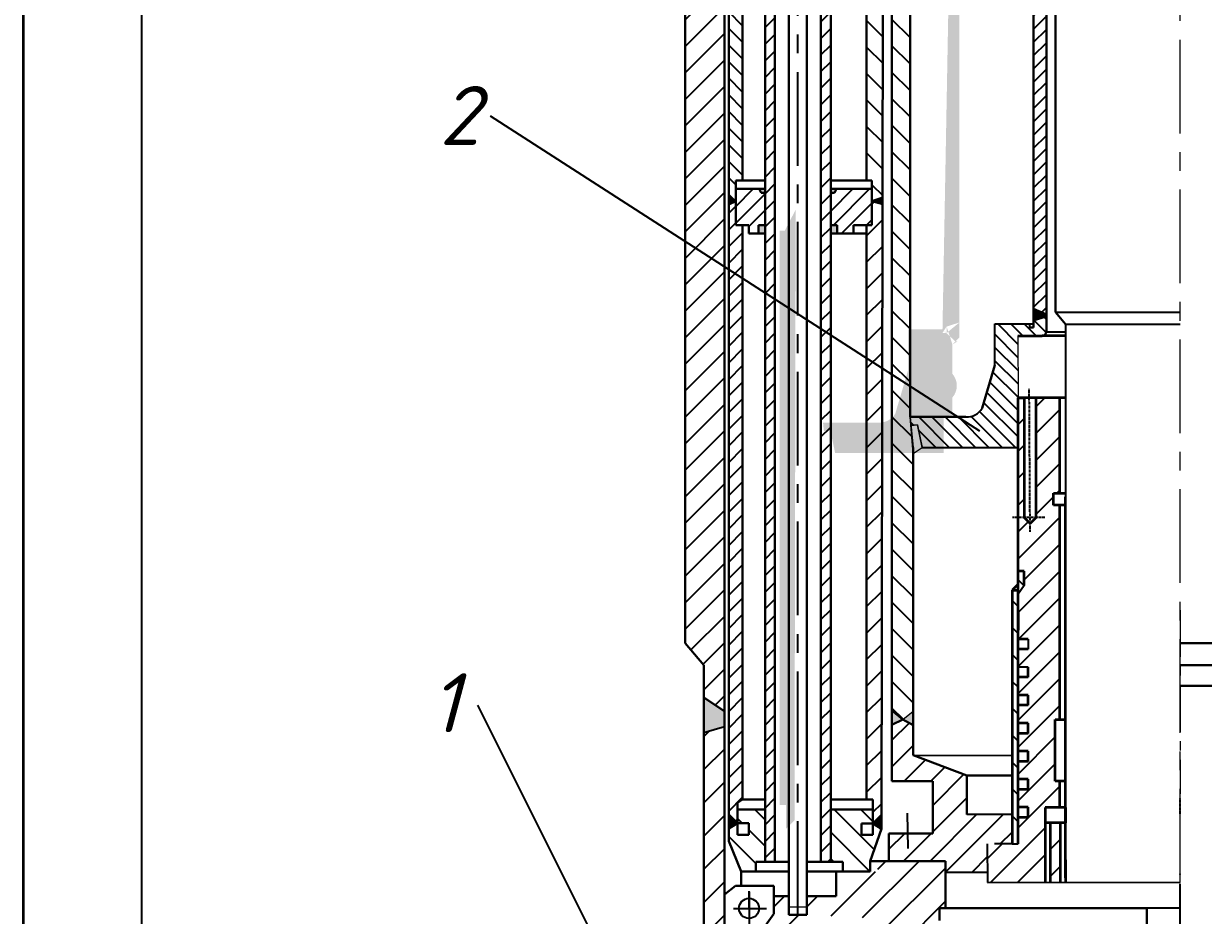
# Model space of a CAD drawing. Header units: millimetres. Extents: x 2503 to 3468, y 3317 to 4421.
# Drawn here: x 2502.8 to 2702.8, y 3522.5 to 3673.6 of the extents above; entities that cross this region are included whole.
import ezdxf

# ---------------------------------------------------------------- set-up
doc = ezdxf.new("R2010")
doc.units = ezdxf.units.MM
doc.header["$LTSCALE"] = 0.5
for name, pattern in [('ACAD_ISO03W100', [30, 12, -18]), ('CENTER', [50.800000000000004, 31.75, -6.35, 6.35, -6.35]), ('CENTER2', [1.125, 0.75, -0.125, 0.125, -0.125]), ('осеваяX2', [101.60000000000001, 63.5, -12.7, 12.7, -12.7])]:
    doc.linetypes.add(name, pattern=pattern)
for name, color, linetype, lineweight in [('0оси', 1, 'осеваяX2', 20), ('oci', 7, 'CENTER', 25), ('ocnova', 7, 'Continuous', 5), ('оси', 7, 'CENTER2', 25), ('штриховка', 7, 'Continuous', 25)]:
    doc.layers.add(name, color=color, linetype=linetype, lineweight=lineweight)
doc.layers.add('оси2', color=7, linetype='CENTER2')
doc.layers.add('че надо', color=7, linetype='Continuous')
doc.styles.get("Standard").update_dxf_attribs({"font": 'isocpeur.ttf', "oblique": 15})
doc.dimstyles.new('ISO-25', dxfattribs={"dimtxt": 2.5, "dimasz": 2.5, "dimexe": 1.25, "dimexo": 0.625, "dimtad": 1, "dimtoh": 1, "dimdec": 0, "dimtxsty": 'Standard', "dimcen": 2.5, "dimadec": 0, "dimazin": 0, "dimtfac": 1, "dimtdec": 0, "dimtmove": 0, "dimatfit": 3, "dimfxl": 1, "dimarcsym": 0})
pattern_1 = [(45, (2728.962913225233, 3309.017465235132), (-1.407312296409271, 1.407312296409271), [])]
pattern_2 = [(45, (14.75628738106207, 0.9490676623281615), (-2.245064030267288, 2.245064030267288), [])]
pattern_3 = [(135, (14.75628738106207, 0.9490676623281615), (-2.245064030267288, -2.245064030267288), [])]

# ---------------------------------------------------------------- blocks, each defined once
blk = doc.blocks.new('*D11')
at = {"color": 0, "lineweight": -2, "ltscale": 0.5, "transparency": 16777216}
for p, q in [((2699.465835331273, 4383.66238281112), (2896.060503313103, 4383.66238281112)), ((2894.810503313103, 4373.66238281112), (2894.810503313103, 3335.781571096228)), ((2715.390883395788, 3325.781571096228), (2896.060503313103, 3325.781571096228))]:
    blk.add_line(p, q, dxfattribs=at)
at = {"color": 0, "ltscale": 0.5, "transparency": 16777216}
for points in [[(2893.143836646437, 4373.66238281112), (2896.47716997977, 4373.66238281112), (2894.810503313103, 4383.66238281112)], [(2893.143836646437, 3335.781571096228), (2896.47716997977, 3335.781571096228), (2894.810503313103, 3325.781571096228)]]:
    blk.add_solid(points, dxfattribs=at)
at = {"layer": 'Defpoints', "color": 0, "ltscale": 0.5, "transparency": 16777216}
for p in [(2698.840835331273, 4383.66238281112), (2714.765883395788, 3325.781571096228), (2894.810503313103, 3325.781571096228)]:
    blk.add_point(p, dxfattribs=at)
at = {"color": 0, "lineweight": 25, "ltscale": 0.5, "transparency": 16777216, "insert": (2891.685503313104, 3863.870319884872), "char_height": 2.5, "attachment_point": 5, "rotation": 90}
blk.add_mtext('{\\H2x;6990}', dxfattribs=at)

msp = doc.modelspace()

# ---------------------------------------------------------------- hatches: boundary and pattern name
at = {"ltscale": 0.5}
h = msp.add_hatch(dxfattribs=at)
h.set_pattern_fill('ANSI31', color=256, style=0)
h.set_pattern_definition(pattern_2)
h.paths.add_polyline_path([(2614.928923609087, 3568.61225626319), (2618.119767908798, 3564.904558686455), (2618.119767908798, 3559.396008710673), (2621.598699865221, 3557.098848829293), (2621.598699865221, 3779.853154592373), (2621.496923962573, 3800.930846546199), (2614.928923609087, 3798.564047159183), (2614.928923609087, 3779.853154592278)])
h = msp.add_hatch(dxfattribs=at)
h.set_pattern_fill('ANSI31', color=256, scale=0.5, style=0)
h.set_pattern_definition([(45, (14.75628738106207, 0.9490676623281615), (-1.122532015133644, 1.122532015133644), [])])
h.paths.add_polyline_path([(2673.997833284091, 3625.353891407005), (2676.176724105827, 3624.392679693545), (2676.176724105828, 3797.310852445022), (2673.997833284092, 3796.364258665933)])
h = msp.add_hatch()
h.set_pattern_fill('ANSI31', color=256, scale=0.626847286953202, style=0)
h.set_pattern_definition(pattern_1)
h.paths.add_polyline_path([(2630.15380926751, 3759.114810786256), (2628.481806854401, 3759.114810786256), (2628.481806854401, 3667.841616737759), (2630.15380926751, 3667.841616737759)])
h.paths.add_polyline_path([(2637.926705981276, 3667.841616737759), (2639.598708394386, 3667.841616737758), (2639.598708394386, 3759.114810786256), (2637.926705981276, 3759.114810786256)])
h = msp.add_hatch(dxfattribs=at)
h.set_pattern_fill('ANSI31', color=256, angle=90, style=0)
h.set_pattern_definition(pattern_3)
edge = h.paths.add_edge_path()
edge.add_line((2646.585745740861, 3647.040141523193), (2645.690485997198, 3647.040141523193))
edge.add_line((2646.585745740861, 3643.544882451106), (2646.585745740861, 3647.040141523193))
edge.add_line((2648.417219201378, 3644.175718976668), (2646.585745740861, 3643.544882451106))
edge.add_line((2648.556468797951, 3739.330820718711), (2648.417219201378, 3644.175718976668))
edge.add_line((2645.690485997198, 3647.040141523193), (2645.690485997198, 3735.304029230474))
edge.add_line((2647.305964882741, 3740.269209091108), (2648.556468797951, 3739.330820718711))
edge.add_line((2647.294264687134, 3736.791163453627), (2647.305964882741, 3740.269209091108))
edge.add_line((2645.891053353226, 3736.79588387676), (2647.294264687134, 3736.791163453627))
edge.add_line((2645.891053353226, 3735.304029230474), (2645.891053353226, 3736.79588387676))
h = msp.add_hatch()
h.set_pattern_fill('ANSI31', color=256, scale=0.626847286953202, style=0)
h.set_pattern_definition(pattern_1)
h.paths.add_polyline_path([(2628.481806854401, 3631.539556209787), (2630.15380926751, 3631.539556209787), (2630.15380926751, 3667.841616737759), (2628.481806854401, 3667.841616737759)])
h.paths.add_polyline_path([(2637.926705981276, 3631.539556209787), (2639.598708394386, 3631.539556209787), (2639.598708394386, 3667.841616737759), (2637.926705981276, 3667.841616737759)])
h = msp.add_hatch()
h.set_pattern_fill('ANSI31', color=256, scale=0.626847286953202, style=0)
h.set_pattern_definition(pattern_1)
h.paths.add_polyline_path([(2646.585745740861, 3645.612014561353), (2640.605918649147, 3645.612014561353), (2640.268159301834, 3644.961674836528), (2639.598708394386, 3644.961674836528), (2639.598708394386, 3639.496246284471), (2640.698182173044, 3639.496246284471), (2640.698182173044, 3638.046180283753), (2643.473305043992, 3638.046180283753), (2643.473305043992, 3639.496246284471), (2646.585745740861, 3639.496246284471)])
h.paths.add_polyline_path([(2628.481806854401, 3644.961674836528), (2627.812355946951, 3644.961674836528), (2627.474596599639, 3645.612014561353), (2623.516853124184, 3645.612014561353), (2623.516853124184, 3639.496246284471), (2624.669203751234, 3639.496246284471), (2625.724917379551, 3639.496246284471), (2625.724917379551, 3638.046180283753), (2627.382333075743, 3638.046180283753), (2627.382333075743, 3639.496246284471), (2628.481806854401, 3639.496246284471)])
h = msp.add_hatch(color=256)
h.paths.add_polyline_path([(2628.481806854401, 3645.612014561353), (2627.474596599639, 3645.612014561353), (2627.812355946951, 3644.961674836528), (2628.481806854401, 3644.961674836528)])
h.paths.add_polyline_path([(2640.268159301834, 3644.961674836528), (2640.605918649147, 3645.612014561353), (2639.598708394386, 3645.612014561353), (2639.598708394386, 3644.961674836528)])
h = msp.add_hatch()
h.set_pattern_fill('ANSI31', color=256, scale=0.626847286953202, style=0)
h.set_pattern_definition([(45, (14.75628738106207, 0.9490676623281615), (-1.407312296409271, 1.407312296409271), [])])
h.paths.add_polyline_path([(2624.669203751234, 3639.496246284471), (2623.516853124184, 3639.496246284471), (2623.516853124184, 3643.544882451106), (2622.328035705149, 3642.969671775622), (2622.328035705149, 3539.603551376787), (2623.801294101716, 3538.127439331388), (2623.801294101716, 3540.439396146738), (2623.801294101716, 3541.540526957057), (2624.669203751234, 3542.15064118213)])
h = msp.add_hatch(color=256)
h.paths.add_polyline_path([(2627.382333075743, 3638.046180283753), (2628.481806854401, 3638.046180283753), (2628.481806854401, 3639.496246284471), (2627.382333075743, 3639.496246284471)])
h.paths.add_polyline_path([(2640.698182173044, 3639.496246284471), (2639.598708394386, 3639.496246284471), (2639.598708394386, 3638.046180283753), (2640.698182173044, 3638.046180283753)])
h = msp.add_hatch()
h.set_pattern_fill('ANSI31', color=256, scale=0.626847286953202, style=0)
h.set_pattern_definition(pattern_1)
h.paths.add_polyline_path([(2639.598708394386, 3631.539556209787), (2637.926705981276, 3631.539556209787), (2637.926705981276, 3531.569756127856), (2639.598708394386, 3531.569756127856)])
h.paths.add_polyline_path([(2630.15380926751, 3631.539556209787), (2628.481806854401, 3631.539556209787), (2628.481806854401, 3531.569756127856), (2630.15380926751, 3531.569756127856)])
h = msp.add_hatch(dxfattribs=at)
h.set_pattern_fill('ANSI31', color=256, scale=1.015257834624, angle=90, style=0)
h.set_pattern_definition([(135, (-25.90013344376666, -59.8633191321851), (-2.279318845961398, -2.279318845961398), [])])
h.paths.add_polyline_path([(2670.358346947211, 3537.946880389642), (2670.358346947211, 3536.423993637706), (2670.358873072942, 3534.600761856258), (2670.358346947211, 3534.60076200544), (2671.374004872569, 3534.600474016816), (2671.373604781835, 3577.784254139867), (2670.358346947211, 3577.784254139867)])
h.paths.add_polyline_path([(2671.373604781835, 3576.768996305242), (2672.388862616459, 3577.784254139867), (2672.388862616459, 3580.83002764374), (2671.373604781835, 3580.83002764374)])
msp.add_hatch(color=256).paths.add_polyline_path([(2621.59869986522, 3557.098848829292), (2618.119767908798, 3559.396008710673), (2618.119767908798, 3553.406852416658), (2621.59869986522, 3554.415305606666)])
h = msp.add_hatch()
h.set_pattern_fill('ANSI31', color=256, scale=1.253694573906404, style=0)
h.set_pattern_definition([(45, (2728.962913225233, 3309.017465235132), (-2.814624592818542, 2.814624592818542), [])])
h.paths.add_polyline_path([(2621.59869986522, 3554.415305606666), (2618.119767908798, 3553.406852416658), (2618.119767908798, 3421.533984086852), (2618.119767908798, 3385.305317823594), (2622.738287115043, 3383.996288501682), (2622.738287115043, 3421.538162951337), (2620.530222859677, 3507.256077428312), (2621.59869986522, 3509.303721060443), (2621.59869986522, 3526.043207753314)])
at = {"lineweight": 30}
for points in [[(2622.328035705149, 3537.204479370799), (2623.801294101716, 3538.127439331388), (2622.328035705149, 3539.603551376787), (2622.328035705149, 3539.052013114319)], [(2648.240618540619, 3537.136762364855), (2646.767360144053, 3538.059722325445), (2648.240618540619, 3539.535834370843), (2648.240618540619, 3538.984296108376)]]:
    msp.add_hatch(color=256, dxfattribs=at).paths.add_polyline_path(points)
h = msp.add_hatch()
h.set_pattern_fill('ANSI31', color=256, scale=1.253694573906404, style=0)
h.set_pattern_definition([(45, (2730.284766637004, 3309.017465235132), (-2.814624592818542, 2.814624592818542), [])])
edge = h.paths.add_edge_path()
edge.add_line((2659.042801886487, 3531.672138309431), (2647.603101439309, 3531.672138309431))
edge.add_line((2647.603101439309, 3531.672138309431), (2647.603101439309, 3529.914925763883))
edge.add_line((2647.603101439309, 3529.914925763883), (2641.870521737693, 3529.914925763883))
edge.add_line((2641.870521737693, 3529.914925763883), (2641.870521737693, 3525.714122169605))
edge.add_line((2641.870521737693, 3525.714122169605), (2635.581891256013, 3525.714122169605))
edge.add_line((2635.581891256013, 3525.714122169605), (2635.581891256013, 3522.551766417243))
edge.add_line((2635.581891256013, 3522.551766417243), (2632.498623992774, 3522.551766417242))
edge.add_line((2632.498623992774, 3522.551766417242), (2632.498623992774, 3525.714122169605))
edge.add_line((2632.498623992774, 3525.714122169605), (2629.97512198655, 3525.714122169605))
edge.add_line((2629.97512198655, 3525.714122169605), (2629.97512198655, 3522.749217767468))
edge.add_line((2629.97512198655, 3522.749217767468), (2627.391449773791, 3519.186735734024))
edge.add_line((2627.391449773791, 3519.186735734024), (2623.881521044045, 3519.186735734024))
edge.add_line((2623.881521044045, 3519.186735734024), (2623.881521044045, 3513.846146832194))
edge.add_line((2623.881521044045, 3513.846146832194), (2629.605199392317, 3513.846146832194))
edge.add_line((2629.605199392317, 3513.846146832194), (2630.580145937513, 3517.067816875996))
edge.add_arc((2641.915802296978, 3509.736108302182), 13.50003910035904, 110.15220422590531, 147.1059025021536, ccw=False)
edge.add_line((2637.264833706658, 3522.409685022393), (2643.662034828074, 3522.395207905379))
edge.add_arc((2643.283972124994, 3517.397420184126), 5.012066790673608, -0.02873275849538004, 85.67404180435938, ccw=False)
edge.add_line((2648.296038285442, 3517.394906726767), (2648.041536548041, 3515.35026829015))
edge.add_line((2648.041536548041, 3515.35026829015), (2657.245214930516, 3515.346146832194))
edge.add_line((2657.245214930516, 3515.346146832194), (2657.160013468243, 3521.594683984035))
edge.add_line((2657.160013468243, 3521.594683984035), (2658.04543512543, 3521.62196905368))
edge.add_line((2658.04543512543, 3521.62196905368), (2658.04543512543, 3523.6894622925))
edge.add_line((2658.04543512543, 3523.6894622925), (2659.042801886487, 3523.6894622925))
edge.add_line((2659.042801886487, 3523.6894622925), (2659.042801886487, 3531.672138309431))
at = {"layer": 'ocnova', "ltscale": 0.5}
h = msp.add_hatch(color=256, dxfattribs=at)
h.paths.add_polyline_path([(2661.420436724765, 3622.978536370752), (2661.420436724765, 3620.442468282432)], flags=17)
edge = h.paths.add_edge_path()
edge.add_line((2639.53171097092, 3604.684730164975), (2640.357500537419, 3600.846507319287))
edge.add_line((2638.447898426214, 3604.572200241543), (2639.53171097092, 3604.684730164975))
edge.add_line((2638.298667259699, 3606.009494477581), (2638.447898426214, 3604.572200241543))
edge.add_line((2647.774202141826, 3606.009494477581), (2638.298667259699, 3606.009494477581))
edge.add_arc((2647.86297928416, 3609.153846781598), 3.145605314208748, 268.3827497222999, 328.429188460415)
edge.add_line((2652.686640041723, 3614.771528734152), (2650.54301538402, 3607.506959020934))
edge.add_line((2652.686640041723, 3614.771528734152), (2652.686640041723, 3621.806150143907))
edge.add_line((2640.357500537419, 3600.846507319287), (2658.737674154008, 3600.846507319287))
edge.add_line((2658.737674154008, 3600.846507319287), (2658.737674154008, 3606.766062309924))
edge.add_line((2658.737674154008, 3606.766062309924), (2659.737674154008, 3607.266062309924))
edge.add_line((2659.737674154008, 3607.266062309924), (2660.237674047314, 3607.265831339531))
edge.add_line((2660.237674154008, 3607.266062309924), (2660.237674154008, 3610.266062309924))
edge.add_arc((2657.901330657218, 3612.266062309924), 3.07652049741057, 319.4519849581305, 400.5876998754067)
edge.add_line((2660.237674154008, 3619.266062309925), (2660.237674154008, 3614.267681013872))
edge.add_line((2659.241545903029, 3622.281823281557), (2661.420436724765, 3622.978536370752))
edge.add_line((2659.241545903029, 3621.196227673254), (2659.241545903029, 3622.281823281557))
edge.add_line((2658.538309364741, 3621.196227673254), (2659.241545903029, 3621.196227673254))
edge.add_line((2658.538309364741, 3621.806150143907), (2658.538309364741, 3621.196227673254))
edge.add_line((2652.686640041723, 3621.806150143907), (2658.538309364741, 3621.806150143907))
edge.add_line((2660.739059976662, 3619.766062309924), (2660.237674154008, 3619.266062309925))
edge.add_line((2661.08454795021, 3619.766062309924), (2660.739059976662, 3619.766062309924))
edge.add_line((2661.420436724765, 3620.442468282432), (2661.08454795021, 3619.766062309924))
edge.add_line((2661.420436724765, 3620.442468282432), (2661.420436724765, 3778.90408692995))
for points in [[(2622.328035705149, 3642.969671775622), (2623.516853124185, 3643.544882451106), (2622.328035705149, 3644.253305797622)], [(2648.396602809727, 3643.038434933731), (2648.398480229031, 3644.169264486083), (2646.585745740861, 3643.544882451106)], [(2676.176724105827, 3623.927604033081), (2676.176724105827, 3624.392679693545), (2673.997833284091, 3625.353891407005), (2673.997833284091, 3623.230890943885)]]:
    msp.add_hatch(color=256, dxfattribs=at).paths.add_polyline_path(points)
h = msp.add_hatch(color=256, dxfattribs=at)
h.paths.add_polyline_path([(2630.934198616136, 3541.201573519802), (2632.009968980036, 3541.201573519802)], flags=17)
edge = h.paths.add_edge_path()
edge.add_line((2630.935591749185, 3638.547178622143), (2630.934198616136, 3541.201573519802))
edge.add_line((2630.934198616136, 3541.201573519802), (2632.009968980036, 3541.201573519802))
edge.add_line((2632.009968980036, 3541.201573519801), (2632.009968980036, 3537.348660399723))
edge.add_line((2632.009968980036, 3537.112554552318), (2633.46845752494, 3538.573868137379))
edge.add_line((2633.46845752494, 3538.573868137379), (2633.659034993366, 3642.084131917806))
edge.add_line((2631.829458359799, 3638.547178622143), (2630.935591749185, 3638.547178622143))
edge.add_line((2631.829458359799, 3642.255669825575), (2631.829458359799, 3638.547178622143))
edge.add_line((2631.829458359799, 3638.547178622143), (2631.829458359799, 3645.419321383535))
at = {"layer": 'ocnova', "lineweight": 25, "ltscale": 0.5}
h = msp.add_hatch(dxfattribs=at)
h.set_pattern_fill('ANSI31', color=256, scale=1.0153)
h.set_pattern_definition([(45, (2676.57750710783, 3597.232976793965), (-2.279413509930378, 2.279413509930378), [])])
h.paths.add_polyline_path([(2678.433205604225, 3610.204605452599), (2674.419378285706, 3610.204605452599), (2674.419378285706, 3589.89944876012), (2673.39588467727, 3588.875955151684), (2673.395784465522, 3588.892526911056), (2672.388862616459, 3589.89944876012), (2671.373604781835, 3589.89944876012), (2671.373604781835, 3580.83002764374), (2672.388862616459, 3580.83002764374), (2672.389613389122, 3578.370215317926), (2671.373604781835, 3576.930564983772), (2671.373604781835, 3569.313477362954), (2673.099543100695, 3569.313477362954), (2673.099543100695, 3567.587539044092), (2671.373604781835, 3567.587539044092), (2671.373604781835, 3564.563476648982), (2673.099543906959, 3564.563476648982), (2673.099543906959, 3562.83753833012), (2671.373604781835, 3562.83753833012), (2671.373604781835, 3559.813476648982), (2673.099542630864, 3559.813476648982), (2673.099542630864, 3558.087537616148), (2671.373604781835, 3558.087537616148), (2671.373604781835, 3555.063475221038), (2673.099542630864, 3555.063475221038), (2673.099542630864, 3553.337536902176), (2671.373604781835, 3553.337536902176), (2671.373604781835, 3550.313474507066), (2673.099542161033, 3550.313474507066), (2673.099542161033, 3548.587536188204), (2671.373604781835, 3548.587536188204), (2671.373604781835, 3545.563473793094), (2673.099543279372, 3545.563473793094), (2673.099543279372, 3543.837535474232), (2671.373604781835, 3543.837535474232), (2671.373604781835, 3540.813473079122), (2673.099542339709, 3540.813473079122), (2673.099542339709, 3539.087534760261), (2671.373604781835, 3539.087534760261), (2671.373604781835, 3534.600474130261), (2670.35425790411, 3534.600763164883), (2666.110431597873, 3534.600763164883), (2666.156776332248, 3528.071694471819), (2675.930877591441, 3528.080300970046), (2675.930278484528, 3538.189815576479), (2675.930278484528, 3540.778723054771), (2678.433205604225, 3540.778723054771), (2678.433205604225, 3545.223504971343), (2677.65621680339, 3545.223504971343), (2677.65621680339, 3555.69328507299), (2678.433205604225, 3555.69328507299), (2678.433205604225, 3592.01163685538), (2677.351639453003, 3592.01163685538), (2677.351639453003, 3594.042152524627), (2678.433205604225, 3594.042152524627)])
h.paths.add_polyline_path([(2678.575546371721, 3538.189815576479), (2676.79324764396, 3538.189815576479), (2676.793846081767, 3528.081060849301), (2678.576145087826, 3528.082630236892)])
h.paths.add_polyline_path([(2672.388862616459, 3610.204605452599), (2671.373604781835, 3610.204605452599), (2671.373604781835, 3608.681718700662), (2671.373604781835, 3603.605429527543), (2671.373604781835, 3598.529140354422), (2671.373604781835, 3589.899448760119), (2672.388862616459, 3589.899448760119)], flags=17)
at = {"layer": 'ocnova', "ltscale": 0.5}
h = msp.add_hatch(color=256, dxfattribs=at)
h.paths.add_polyline_path([(2653.591016483227, 3601.795574981616), (2655.113787918481, 3601.795574981616), (2654.287998351982, 3605.633797827302), (2653.204185807276, 3605.521267903871)])
h.paths.add_polyline_path([(2653.591016483226, 3601.795574981615), (2653.591016483226, 3600.795574981615), (2655.11378791848, 3601.795574981615)])
h = msp.add_hatch(color=256, dxfattribs=at)
h.paths.add_polyline_path([(2651.827354963053, 3555.707696069523), (2649.982627415263, 3557.183808114921), (2649.982627415263, 3554.784736108933)])
h.paths.add_polyline_path([(2653.591016483226, 3557.109442920299), (2651.827354963053, 3555.707696069523), (2653.591016483226, 3554.697737071552)])
at = {"layer": 'штриховка', "ltscale": 0.5}
h = msp.add_hatch(dxfattribs=at)
h.set_pattern_fill('ANSI31', color=256, angle=90, style=0)
h.set_pattern_definition(pattern_3)
h.paths.add_polyline_path([(2649.982627415264, 3804.348231440029), (2649.982627415263, 3557.183808114921), (2651.827354963053, 3555.707696069523), (2653.581777453376, 3557.102099798703), (2653.591016483226, 3600.795574981615), (2653.054954640761, 3606.958562139909), (2653.054954640761, 3804.348231440029)])
at = {"layer": 'штриховка', "linetype": 'ACAD_ISO03W100', "ltscale": 0.5}
h = msp.add_hatch(dxfattribs=at)
h.set_pattern_fill('ANSI31', color=256, scale=0.626847286953202, angle=90)
h.set_pattern_definition([(135, (14.75628738106207, 0.9490676623281615), (-1.407312296409271, -1.407312296409271), [])])
h.paths.add_polyline_path([(2624.669203751234, 3736.834538373889), (2623.967218005243, 3736.834538373889), (2623.967218005243, 3740.269209091108), (2622.32803570515, 3739.266282604633), (2622.328035705149, 3644.253305797622), (2623.516853124185, 3643.544882451106), (2623.516853124185, 3647.040141523193), (2624.669203751234, 3647.040141523193)])
at = {"layer": 'штриховка', "ltscale": 0.5}
h = msp.add_hatch(dxfattribs=at)
h.set_pattern_fill('ANSI31', color=256, style=0)
h.set_pattern_definition(pattern_2)
h.paths.add_polyline_path([(2645.69187913043, 3639.49625907678), (2645.690485997198, 3542.15064118213), (2646.766256361098, 3542.15064118213), (2646.766256361097, 3538.061622214646), (2648.239514757665, 3539.537734260045), (2648.396602809727, 3643.038434933731), (2646.585745740861, 3643.544882451106), (2646.585745740862, 3639.496246284471)])
at = {"layer": 'штриховка', "linetype": 'ACAD_ISO03W100', "ltscale": 0.5}
h = msp.add_hatch(dxfattribs=at)
h.set_pattern_fill('ANSI31', color=256, scale=0.5, angle=90)
h.set_pattern_definition([(135, (14.75628738106207, 0.9490676623281615), (-1.122532015133644, -1.122532015133644), [])])
h.paths.add_polyline_path([(2665.299302765082, 3608.456026683262, -0.2681663794260123), (2662.530489522888, 3606.958562139909), (2653.054954640761, 3606.958562139909), (2653.204185807276, 3605.521267903871), (2654.287998351982, 3605.633797827303), (2655.113787918481, 3601.795574981616), (2671.373604781835, 3601.795574981616), (2671.373604781835, 3610.204605452599), (2671.330568690629, 3620.715129972253), (2675.42726719328, 3620.715129972253), (2675.840835331272, 3620.715129972253), (2676.176724105828, 3621.391535944761), (2676.176724105827, 3623.927604033081), (2673.997833284091, 3623.230890943885), (2673.997833284091, 3622.145295335582), (2673.294596745803, 3622.145295335582), (2673.294596745803, 3622.755217806235), (2667.442927422785, 3622.755217806235), (2667.442927422785, 3615.72059639648)])
h = msp.add_hatch(dxfattribs=at)
h.set_pattern_fill('ANSI31', color=256, angle=180)
h.set_pattern_definition([(225, (14.75628738106207, 0.9490676623281615), (2.245064030267288, -2.245064030267289), [])])
h.paths.add_polyline_path([(2670.358346947211, 3539.574748495636), (2662.689481086129, 3539.566013454594), (2662.689481086129, 3546.216676394587), (2653.591016483226, 3549.640211181622), (2653.581777453376, 3554.703027792715), (2651.827354963053, 3555.707696069523), (2649.982627415263, 3554.784736108933), (2649.982627415263, 3545.258671695263), (2656.90220119643, 3545.258671695263), (2656.90220119643, 3536.3827633795), (2652.638199590516, 3536.3827633795), (2652.704598508915, 3531.672138309431), (2659.042801886488, 3531.672138309431), (2659.042801886487, 3529.831398025105), (2666.144474268533, 3529.804815184249), (2666.110431597873, 3534.600763164883), (2670.358346947211, 3534.600763164883)])
h.paths.add_polyline_path([(2652.638199590516, 3536.3827633795), (2649.46662230838, 3536.3827633795), (2649.46662230838, 3531.672138309431), (2652.704598508915, 3531.672138309431)])
at = {"layer": 'штриховка', "ltscale": 0.5}
h = msp.add_hatch(dxfattribs=at)
h.set_pattern_fill('ANSI31', color=256, angle=90, style=0)
h.set_pattern_definition(pattern_3)
h.paths.add_polyline_path([(2628.481806854401, 3540.439396146737), (2623.801294101716, 3540.439396146737), (2623.801294101717, 3538.127439331388), (2625.721270700374, 3538.127439331387), (2625.721270700374, 3536.156059977366), (2623.801294101717, 3536.156059977366), (2623.801294101716, 3538.127439331387), (2622.328035705149, 3537.204479370799), (2622.328035705149, 3535.051795018604), (2624.406642848768, 3529.914925763882), (2626.922851496635, 3529.914925763882), (2626.922851496635, 3531.569756127856), (2628.481806854402, 3531.569756127857)])
h.paths.add_polyline_path([(2648.220699300789, 3537.086138691276), (2648.220805959861, 3537.150382853325), (2646.766256361098, 3538.061622214647), (2646.766256361097, 3536.156059977365), (2644.79340291426, 3536.156059977366), (2644.79340291426, 3538.061622214646), (2646.766256361098, 3538.061622214646), (2646.766256361098, 3540.439396146738), (2639.598708394385, 3540.439396146737), (2639.598708394385, 3531.569756127855), (2641.675492198519, 3531.569756127856), (2641.675492198519, 3529.914925763883), (2646.281248027539, 3529.914925763883), (2646.281248027538, 3531.672138309431)])

# ---------------------------------------------------------------- linework, layer by layer
at = {"lineweight": 35}
for p, q in [((2502.787491218602, 3317.454729501911), (2502.787491218602, 4420.60599533721)), ((2671.330568690629, 3620.715129972253), (2675.42726719328, 3620.715129972253)), ((2679.382155122251, 3620.715129972253), (2675.42726719328, 3620.715129972253)), ((2679.382155122251, 3610.204605452599), (2671.373604781835, 3610.204605452599)), ((2671.373604781835, 3534.600474130261), (2671.373604781835, 3610.204605452599)), ((2672.388862616459, 3610.204605452599), (2672.388862616459, 3589.899448760119)), ((2674.419378285706, 3589.899448760119), (2674.419378285706, 3610.204605452599)), ((2678.433205604225, 3594.042152524627), (2678.433205604225, 3610.204605452599)), ((2677.351639453003, 3594.042152524627), (2679.382155122251, 3594.042152524627)), ((2677.351639453003, 3592.01163685538), (2677.351639453003, 3594.042152524627)), ((2679.382155122251, 3592.01163685538), (2677.351639453003, 3592.01163685538)), ((2678.433205604225, 3555.69328507299), (2678.433205604225, 3592.01163685538)), ((2673.404120451082, 3588.884190925496), (2672.388862616459, 3589.89944876012)), ((2674.419378285706, 3589.89944876012), (2673.404120451082, 3588.884190925496)), ((2672.388862616459, 3580.83002764374), (2671.373604781835, 3580.83002764374)), ((2672.389613389122, 3578.370215317926), (2672.388862616459, 3580.83002764374)), ((2671.373604781835, 3578.616344494621), (2670.358346947211, 3577.607902450713)), ((2670.358346947211, 3577.607902450713), (2671.373604781835, 3577.607902450713)), ((2673.099543100695, 3569.313477362954), (2671.373604781835, 3569.313477362954)), ((2673.099543100695, 3567.587539044092), (2671.373604781835, 3567.587539044092)), ((2673.099543437128, 3562.83753833012), (2673.099543437128, 3564.563476648982)), ((2673.099543906959, 3562.837539044092), (2673.099543906959, 3564.563477362954)), ((2673.099543437128, 3562.83753833012), (2671.373605118267, 3562.83753833012)), ((2673.099542630864, 3559.81347593501), (2671.373604312003, 3559.81347593501)), ((2673.099542630864, 3558.087537616148), (2671.373604312003, 3558.087537616148)), ((2673.099543437128, 3559.813476648982), (2671.373605118267, 3559.813476648982)), ((2673.099542630864, 3558.087537616148), (2673.099542630864, 3559.81347593501)), ((2673.099542630864, 3555.063475221038), (2671.373604312003, 3555.063475221038)), ((2673.099542630864, 3553.337536902176), (2673.099542630864, 3555.063475221038)), ((2677.65621680339, 3545.223504971343), (2677.65621680339, 3555.69328507299)), ((2677.65621680339, 3555.69328507299), (2679.382155122251, 3555.69328507299)), ((2673.099542630864, 3553.337536902176), (2671.373604312003, 3553.337536902176)), ((2673.099542161033, 3550.313474507066), (2671.373603842172, 3550.313474507066)), ((2673.099542161033, 3548.587536188204), (2673.099542161033, 3550.313474507066)), ((2673.099542161033, 3548.587536188204), (2671.373603842172, 3548.587536188204)), ((2673.099543279372, 3545.563473793094), (2671.373604960511, 3545.563473793094)), ((2673.099543279372, 3543.837535474232), (2671.373604960511, 3543.837535474232)), ((2673.099543279372, 3543.837535474232), (2673.099543279372, 3545.563473793094)), ((2679.382155122251, 3545.223504971343), (2677.65621680339, 3545.223504971343)), ((2678.433205604225, 3540.778723054771), (2678.433205604225, 3545.223504971343)), ((2673.099542339709, 3540.813473079122), (2671.373604020849, 3540.813473079122)), ((2673.099542339709, 3539.087534760261), (2673.099542339709, 3540.813473079122)), ((2675.930278484528, 3540.778723054771), (2675.930278484528, 3538.189815576479)), ((2679.382155122251, 3540.778723054771), (2675.930278484528, 3540.778723054771)), ((2673.099542339709, 3539.087534760261), (2671.373604020849, 3539.087534760261)), ((2675.930278484528, 3538.189815576479), (2675.930877591441, 3528.080300970046)), ((2679.382155122251, 3538.189815576479), (2675.930278484528, 3538.189815576479)), ((2676.79324764396, 3538.189815576478), (2676.793846081767, 3528.081060849301)), ((2678.576145087826, 3528.082630236892), (2678.575548031929, 3538.161788890303))]:
    msp.add_line(p, q, dxfattribs=at)
at = {"ltscale": 0.5}
for p, q in [((2522.787491218602, 4415.60599533721), (2522.787491218602, 3322.454729501911)), ((2649.982627415264, 3804.348231440029), (2649.982627415263, 3557.183808114921)), ((2653.054954640761, 3606.958562139909), (2653.054954640761, 3804.348231440029)), ((2673.997833284092, 3796.364258665933), (2673.997833284091, 3625.353891407005)), ((2645.690485997198, 3647.040141523193), (2645.690485997198, 3735.304029230474)), ((2664.901636242053, 3604.547000837059), (2581.925604330483, 3657.932921030325)), ((2646.585745740861, 3643.544882451106), (2646.585745740862, 3639.496246284471)), ((2645.69187913043, 3639.49625907678), (2645.690485997198, 3542.15064118213)), ((2676.176724105827, 3623.927604033081), (2676.176724105827, 3621.39153594476)), ((2676.176724105827, 3623.927604033081), (2676.176724105828, 3621.39153594476)), ((2677.686449294589, 3624.744508368191), (2698.840835331272, 3624.744508368191)), ((2667.442927422785, 3615.72059639648), (2667.442927422785, 3622.755217806235)), ((2667.442927422785, 3622.755217806235), (2673.997833284091, 3622.755217806235)), ((2667.442927422785, 3622.755217806235), (2673.294596745803, 3622.755217806235)), ((2673.294596745803, 3622.755217806235), (2673.294596745803, 3622.145295335582)), ((2673.997833284091, 3622.145295335582), (2673.294596745803, 3622.145295335582)), ((2673.294596745803, 3622.145295335582), (2673.997833284091, 3622.145295335582)), ((2673.997833284091, 3622.145295335582), (2673.997833284091, 3623.230890943885)), ((2673.997833284091, 3622.755217806235), (2673.997833284091, 3622.145295335582)), ((2679.382155122251, 3622.709379975181), (2698.840835331272, 3622.709379975181)), ((2679.382155122251, 3622.709379975181), (2679.382155122251, 3620.715129972252)), ((2675.840835331272, 3620.715129972252), (2675.495347357724, 3620.715129972252)), ((2676.176724105827, 3621.39153594476), (2675.840835331272, 3620.715129972253)), ((2675.840835331272, 3620.715129972253), (2676.176724105827, 3621.39153594476)), ((2676.176724105827, 3621.39153594476), (2675.840835331272, 3620.715129972252)), ((2676.176724105827, 3621.39153594476), (2676.176724105827, 3621.39153594476)), ((2676.176724105827, 3621.39153594476), (2679.382155122251, 3621.39153594476)), ((2679.382155122251, 3620.715129972253), (2679.382155122251, 3533.960762241803)), ((2653.581777453376, 3557.102099798703), (2653.591016483226, 3600.795574981615)), ((2655.113787918481, 3601.795574981616), (2671.373604781835, 3601.795574981616)), ((2619.56830606318, 3478.707153132002), (2579.795261384003, 3558.100852105233)), ((2653.591016483226, 3549.640211181622), (2670.355768826168, 3549.602482294572)), ((2662.689481086129, 3539.566013454594), (2662.689481086129, 3546.216676394587)), ((2656.90220119643, 3545.258671695263), (2656.90220119643, 3536.3827633795)), ((2645.690485997198, 3542.15064118213), (2646.766256361098, 3542.15064118213)), ((2646.766256361098, 3542.15064118213), (2646.766256361097, 3538.061622214646)), ((2670.354845693372, 3539.574744507615), (2662.689481086129, 3539.566013454594)), ((2656.90220119643, 3536.3827633795), (2649.46662230838, 3536.3827633795)), ((2649.46662230838, 3536.3827633795), (2649.46662230838, 3531.672138309431)), ((2666.110431597873, 3534.600763164883), (2666.156776332248, 3528.071694471819)), ((2649.46662230838, 3531.672138309431), (2659.042801886488, 3531.672138309431)), ((2659.042801886488, 3531.672138309431), (2659.042801886487, 3529.150898450347)), ((2659.042801886487, 3529.831398025105), (2666.144474268533, 3529.804815184249)), ((2666.156776332248, 3528.071694471819), (2698.840835331272, 3528.100474130261))]:
    msp.add_line(p, q, dxfattribs=at)
at = {"lineweight": 30}
for p, q in [((2614.928923609087, 3568.61225626319), (2614.928923609086, 3779.853154592277)), ((2621.598699865221, 3526.043207753314), (2621.598699865221, 3779.853154592278)), ((2622.328035705149, 3539.052013114319), (2622.32803570515, 3779.853154592278)), ((2628.481806854402, 3531.569756127856), (2628.481806854401, 3779.853154592278)), ((2630.153809267511, 3531.569756127856), (2630.153809267511, 3779.853154592278)), ((2632.498623992774, 3615.386287232035), (2632.498623992774, 3779.853154592278)), ((2635.581891256013, 3633.988502800472), (2635.581891256013, 3779.853154592278)), ((2637.926705981276, 3531.569756127856), (2637.926705981276, 3779.853154592278)), ((2639.598708394385, 3531.569756127856), (2639.598708394385, 3779.853154592278)), ((2648.220755389702, 3537.119922833119), (2648.62371344145, 3779.83441517134)), ((2649.982627415263, 3545.258671695263), (2649.982627415263, 3779.853154592278)), ((2653.054954640761, 3606.958562139909), (2653.054954640761, 3779.853154592278)), ((2673.997833284091, 3779.853154592278), (2673.997833284091, 3622.755217806235)), ((2676.176724105827, 3621.39153594476), (2676.176724105827, 3779.853154592278)), ((2677.686449294589, 3624.744508368191), (2677.686449294589, 3779.853154592278)), ((2624.669203751234, 3647.040141523193), (2624.669203751234, 3736.834538373889)), ((2645.690485997198, 3647.040141523193), (2645.690485997198, 3735.304029230474)), ((2623.516853124185, 3639.496246284471), (2623.516853124185, 3647.040141523193)), ((2623.516853124185, 3647.040141523193), (2628.481806854402, 3647.040141523193)), ((2646.585745740861, 3647.040141523193), (2639.598708394385, 3647.040141523193)), ((2646.585745740861, 3646.368389045863), (2646.585745740861, 3647.040141523193)), ((2646.585745740861, 3639.496246284471), (2646.585745740861, 3646.368389045863)), ((2622.328035705149, 3644.253305797622), (2623.516853124185, 3643.544882451106)), ((2623.516853124185, 3645.612014561353), (2628.481806854402, 3645.612014561353)), ((2628.481806854402, 3645.612014561353), (2627.47459659964, 3645.612014561353)), ((2627.47459659964, 3645.612014561353), (2627.812355946952, 3644.961674836528)), ((2627.812355946952, 3644.961674836528), (2628.481806854402, 3644.961674836528)), ((2639.598708394385, 3645.612014561353), (2646.585745740861, 3645.612014561353)), ((2639.598708394386, 3645.612014561353), (2640.605918649147, 3645.612014561353)), ((2640.268159301835, 3644.961674836528), (2639.598708394386, 3644.961674836528)), ((2640.605918649147, 3645.612014561353), (2640.268159301835, 3644.961674836528)), ((2623.516853124185, 3643.544882451106), (2622.328035705149, 3642.969671775622)), ((2624.669203751234, 3639.496246284471), (2623.516853124185, 3639.496246284471)), ((2624.669203751234, 3542.15064118213), (2624.669203751234, 3639.496246284471)), ((2624.669203751234, 3639.496246284471), (2625.724917379551, 3639.496246284471)), ((2625.724917379551, 3639.496246284471), (2625.724917379551, 3638.046180283753)), ((2625.724917379551, 3638.046180283753), (2628.481806854402, 3638.046180283753)), ((2628.481806854402, 3639.496246284471), (2627.382333075743, 3639.496246284471)), ((2627.382333075743, 3639.496246284471), (2627.382333075743, 3638.046180283753)), ((2639.598708394385, 3639.496246284471), (2640.698182173045, 3639.496246284471)), ((2639.598708394385, 3638.046180283753), (2645.407868359359, 3638.046180283753)), ((2640.698182173045, 3639.496246284471), (2640.698182173045, 3638.046180283753)), ((2640.698182173045, 3638.046180283753), (2643.473305043992, 3638.046180283753)), ((2643.473305043992, 3638.046180283753), (2643.473305043992, 3639.496246284471)), ((2643.473305043992, 3639.496246284471), (2646.585745740861, 3639.496246284471)), ((2645.690485997198, 3638.046180283753), (2644.574602162135, 3638.046180283753)), ((2645.690485997198, 3542.15064118213), (2645.690485997198, 3639.496246284471)), ((2635.581891256013, 3525.714122169605), (2635.581891256013, 3633.988502800472)), ((2677.686449294589, 3624.744508368191), (2679.382155122251, 3622.709379975181)), ((2632.498623992774, 3522.551766417242), (2632.498623992774, 3615.386287232035)), ((2667.442927422785, 3615.72059639648), (2665.299302765082, 3608.456026683262)), ((2662.530489522888, 3606.958562139909), (2653.054954640761, 3606.958562139909)), ((2653.591016483226, 3549.640211181622), (2653.591016483226, 3601.795574981615)), ((2667.701879195608, 3601.795574981615), (2667.701879195608, 3601.795574981615)), ((2618.119767908798, 3564.904558686455), (2614.928923609087, 3568.61225626319)), ((2782.752747053457, 3568.612256263189), (2698.840835331271, 3568.612256263189)), ((2618.119767908798, 3421.533984086852), (2618.119767908798, 3564.904558686455)), ((2779.561902753744, 3564.904558686454), (2698.840835331271, 3564.904558686454)), ((2779.561902753744, 3561.371647690774), (2698.840835331271, 3561.371647690774)), ((2651.827354963053, 3555.707696069523), (2649.982627415263, 3557.183808114921)), ((2651.827354963053, 3555.707696069523), (2649.982627415263, 3554.784736108933)), ((2651.827354963053, 3555.707696069523), (2653.581777453376, 3554.703027792715)), ((2662.689481086129, 3546.216676394587), (2653.591016483226, 3549.640211181622)), ((2662.689481086129, 3539.566013454594), (2662.689481086129, 3546.216676394587)), ((2662.689481086129, 3546.216676394587), (2670.355457070915, 3546.215970680697)), ((2656.90220119643, 3545.258671695263), (2649.982627415263, 3545.258671695263)), ((2656.90220119643, 3536.3827633795), (2656.90220119643, 3545.258671695263)), ((2623.801294101717, 3541.540526957058), (2624.669203751234, 3542.15064118213)), ((2624.669203751234, 3542.15064118213), (2628.481806854402, 3542.15064118213)), ((2639.598708394385, 3542.15064118213), (2645.690485997198, 3542.15064118213)), ((2645.690485997198, 3542.15064118213), (2646.766256361098, 3542.15064118213)), ((2646.766256361098, 3542.15064118213), (2645.690485997198, 3542.15064118213)), ((2646.766256361098, 3542.15064118213), (2646.766256361098, 3540.439396146738)), ((2623.801294101717, 3540.439396146738), (2623.801294101717, 3541.540526957058)), ((2628.481806854402, 3540.439396146738), (2623.801294101717, 3540.439396146738)), ((2623.801294101717, 3540.439396146738), (2623.801294101717, 3536.156059977366)), ((2639.598708394385, 3540.439396146738), (2646.766256361098, 3540.439396146738)), ((2646.766256361098, 3540.439396146738), (2646.766256361098, 3536.156059977366)), ((2623.801294101717, 3538.127439331388), (2622.328035705149, 3539.603551376787)), ((2622.328035705149, 3535.051795018604), (2622.328035705149, 3539.052013114319)), ((2623.801294101717, 3538.127439331388), (2622.328035705149, 3537.204479370799)), ((2625.721270700374, 3538.127439331388), (2623.801294101717, 3538.127439331388)), ((2625.721270700374, 3536.156059977366), (2625.721270700374, 3538.127439331388)), ((2644.79340291426, 3536.156059977366), (2644.79340291426, 3538.061622214646)), ((2644.79340291426, 3538.061622214646), (2646.766256361098, 3538.061622214646)), ((2646.766256361098, 3538.061622214646), (2648.239514757665, 3539.537734260045)), ((2646.766256361098, 3538.061622214646), (2648.239514757665, 3537.138662254057)), ((2668.818005248017, 3539.566013454594), (2668.818005248017, 3539.566013454594)), ((2623.801294101717, 3536.156059977366), (2625.721270700374, 3536.156059977366)), ((2646.766256361098, 3536.156059977366), (2644.79340291426, 3536.156059977366)), ((2646.281248027538, 3531.672138309431), (2648.239514757665, 3537.138662254057)), ((2649.46662230838, 3531.672138309431), (2649.46662230838, 3536.3827633795)), ((2649.46662230838, 3536.3827633795), (2656.90220119643, 3536.3827633795)), ((2624.406642848768, 3529.914925763883), (2622.328035705149, 3535.051795018604)), ((2624.406642848768, 3527.468200566712), (2624.406642848768, 3529.914925763883)), ((2632.498623992774, 3529.914925763883), (2624.406642848768, 3529.914925763883)), ((2632.498623992774, 3531.569756127856), (2626.922851496635, 3531.569756127856)), ((2626.922851496635, 3531.569756127856), (2626.922851496635, 3529.914925763883)), ((2641.675492198519, 3531.569756127856), (2635.581891256013, 3531.569756127856)), ((2646.281248027538, 3529.914925763883), (2635.581891256013, 3529.914925763883)), ((2640.548668325923, 3529.914925763883), (2640.548668325923, 3525.714122169605)), ((2641.675492198519, 3529.914925763883), (2641.675492198519, 3531.569756127856)), ((2659.042801886487, 3531.672138309431), (2646.281248027538, 3531.672138309431)), ((2646.281248027538, 3531.672138309431), (2646.281248027538, 3529.914925763883)), ((2659.042801886487, 3523.6894622925), (2659.042801886487, 3531.672138309431)), ((2623.471269634149, 3527.468200566712), (2621.598699865221, 3526.043207753314)), ((2621.598699865221, 3526.043207753314), (2621.598699865221, 3509.303721060443)), ((2629.97512198655, 3527.468200566712), (2623.471269634149, 3527.468200566712)), ((2629.97512198655, 3522.749217767468), (2629.97512198655, 3527.468200566712)), ((2632.498623992774, 3525.714122169605), (2629.97512198655, 3525.714122169605)), ((2640.548668325923, 3525.714122169605), (2635.581891256013, 3525.714122169605)), ((2635.581891256013, 3525.714122169605), (2635.581891256013, 3522.551766417242)), ((2627.391449773791, 3519.186735734024), (2629.97512198655, 3522.749217767468)), ((2635.581891256013, 3522.551766417242), (2632.498623992774, 3522.551766417242)), ((2658.04543512543, 3521.62196905368), (2658.04543512543, 3523.6894622925)), ((2658.04543512543, 3523.6894622925), (2693.197978222272, 3523.6894622925)), ((2693.197978222272, 3520.329539887511), (2693.197978222272, 3523.6894622925))]:
    msp.add_line(p, q, dxfattribs=at)
at = {"linetype": 'CENTER'}
msp.add_line((2634.040257624394, 3522.551766417242), (2634.040257624394, 3779.853154592278), dxfattribs=at)
for p, q in [((2648.417219201378, 3644.175718976668), (2646.585745740861, 3643.544882451106)), ((2646.585745740861, 3643.544882451106), (2648.415322374428, 3643.033199580134)), ((2676.340835331272, 3620.715129972253), (2675.840835331272, 3620.715129972253)), ((2618.119767908798, 3559.396008710673), (2621.598699865221, 3557.098848829293)), ((2621.598699865221, 3557.098848829293), (2621.598699865221, 3554.415305606666)), ((2621.598699865221, 3554.415305606666), (2618.119767908798, 3553.406852416658))]:
    msp.add_line(p, q)
at = {"lineweight": 0, "ltscale": 0.1}
msp.add_line((2671.330568690629, 3620.715129972253), (2671.373604781835, 3610.204605452599), dxfattribs=at)
at = {"linetype": 'ACAD_ISO03W100', "ltscale": 0.5}
for p, q in [((2675.495347357724, 3620.715129972252), (2679.382155122251, 3620.715129972253)), ((2672.389613389122, 3578.370215317926), (2671.373604781835, 3576.930564983772)), ((2673.099543100695, 3569.313477362954), (2673.099543100695, 3567.587539044092)), ((2673.099543437128, 3564.563476648982), (2671.373604781835, 3564.563476648982)), ((2670.35425790411, 3534.600763164883), (2666.110431597873, 3534.600763164883))]:
    msp.add_line(p, q, dxfattribs=at)
at = {"lineweight": 35, "ltscale": 0.5}
for p, q in [((2671.373604781835, 3610.204605452599), (2672.388862616459, 3610.204605452599)), ((2679.382155122251, 3528.957919369714), (2679.382155122251, 3593.452851181304)), ((2670.358346947211, 3577.607902450713), (2670.358346947211, 3534.600763164883)), ((2679.382155122251, 3540.778723054771), (2679.382155122251, 3538.189815576479))]:
    msp.add_line(p, q, dxfattribs=at)
at = {"linetype": 'ACAD_ISO03W100', "lineweight": -3}
msp.add_line((2652.590076883194, 3539.796795369979), (2652.751387080026, 3528.352755684195), dxfattribs=at)
at = {"linetype": 'CENTER', "ltscale": 0.5}
msp.add_line((2698.840835331272, 3507.184774578546), (2698.840835331272, 3529.535049403314), dxfattribs=at)
at = {"ltscale": 0.5}
msp.add_circle((2625.753531687601, 3523.673485026858), 1.704769401536396, dxfattribs=at)
msp.add_arc((2662.619266665222, 3610.102914443926), 3.145605314208748, 268.3827497222999, 328.429188460415, dxfattribs=at)
at = {"layer": '0оси', "linetype": 'CENTER'}
msp.add_line((2698.840835331272, 3324.832503433898), (2698.840835331272, 3779.853154592278), dxfattribs=at)
at = {"layer": '0оси', "linetype": 'CENTER', "ltscale": 0.5}
msp.add_line((2698.840835331272, 3574.242689091799), (2698.840835331272, 3543.112309586659), dxfattribs=at)
at = {"layer": 'oci', "ltscale": 0.5}
for p, q in [((2625.753531687601, 3523.673485026858), (2625.753531687601, 3526.603824418136)), ((2625.753531687601, 3526.465449213019), (2625.753531687601, 3520.881520840696)), ((2623.116378156303, 3523.673485026858), (2628.705794296527, 3523.673485026858))]:
    msp.add_line(p, q, dxfattribs=at)
at = {"layer": 'ocnova', "ltscale": 0.5}
for p, q in [((2645.690485997198, 3735.304029230474), (2645.690485997198, 3647.040141523193)), ((2645.690485997198, 3647.040141523193), (2646.585745740861, 3647.040141523193)), ((2645.690485997198, 3647.040141523193), (2646.585745740862, 3647.040141523193)), ((2645.690485997198, 3647.040141523193), (2646.585745740862, 3647.040141523193)), ((2646.585745740861, 3647.040141523193), (2645.690485997198, 3647.040141523193)), ((2646.585745740861, 3647.040141523193), (2645.690485997198, 3647.040141523193)), ((2646.585745740861, 3647.040141523193), (2646.585745740861, 3643.544882451106)), ((2646.585745740862, 3647.040141523193), (2646.585745740861, 3643.544882451106)), ((2646.585745740862, 3647.040141523193), (2646.585745740861, 3643.544882451106)), ((2646.585745740861, 3643.544882451106), (2646.585745740861, 3647.040141523193)), ((2646.585745740861, 3643.544882451106), (2648.417219201378, 3644.175718976668)), ((2646.585745740861, 3643.544882451106), (2648.417219201378, 3644.175718976668)), ((2648.417219201378, 3644.175718976668), (2646.585745740861, 3643.544882451106)), ((2648.417219201378, 3644.175718976668), (2646.673974096935, 3643.520207377262)), ((2648.396602809727, 3643.038434933731), (2646.585745740861, 3643.544882451106)), ((2646.585745740861, 3643.204737487903), (2646.585745740861, 3639.496246284471)), ((2648.415322374428, 3643.033199580134), (2646.673974096935, 3643.520207377262)), ((2645.691879130247, 3639.496246284471), (2645.690485997198, 3542.15064118213)), ((2646.585745740862, 3639.496246284471), (2645.69187913043, 3639.49625907678)), ((2646.585745740861, 3639.496246284471), (2645.691879130247, 3639.496246284471)), ((2673.997833284091, 3625.353891407005), (2676.176724105827, 3624.392679693545)), ((2676.176724105827, 3623.927604033081), (2673.997833284091, 3623.230890943885)), ((2673.997833284091, 3623.230890943885), (2676.176724105827, 3623.927604033081)), ((2676.176724105827, 3624.392679693545), (2676.176724105827, 3623.927604033081)), ((2676.176724105827, 3621.39153594476), (2676.176724105827, 3623.927604033081)), ((2673.294596745803, 3622.145295335582), (2673.294596745803, 3622.755217806235)), ((2653.054954640761, 3606.958562139909), (2653.591016483226, 3601.795574981615)), ((2653.591016483226, 3600.795574981615), (2653.054954640761, 3606.958562139909)), ((2653.591016483226, 3600.795574981615), (2653.054954640761, 3606.958562139909)), ((2653.054954640761, 3606.958562139909), (2653.204185807276, 3605.521267903871)), ((2654.287998351982, 3605.633797827303), (2653.204185807276, 3605.521267903871)), ((2653.204185807276, 3605.521267903871), (2654.287998351982, 3605.633797827303)), ((2655.113787918481, 3601.795574981616), (2654.287998351982, 3605.633797827303)), ((2654.287998351982, 3605.633797827303), (2655.113787918481, 3601.795574981616)), ((2653.581777453376, 3557.102099798703), (2653.591016483226, 3600.795574981615)), ((2653.591016483226, 3601.795574981615), (2653.591016483226, 3599.795574981615)), ((2653.591016483226, 3600.795574981615), (2655.113787918481, 3601.795574981616)), ((2653.591016483226, 3600.795574981615), (2653.591016483226, 3600.795574981615)), ((2649.982627415263, 3557.183808114921), (2651.827354963053, 3555.707696069523)), ((2649.982627415263, 3557.183808114921), (2651.827354963053, 3555.707696069523)), ((2651.827354963053, 3555.707696069523), (2653.581777453376, 3557.102099798703)), ((2651.827354963053, 3555.707696069523), (2653.581777453376, 3557.102099798703)), ((2651.827354963053, 3555.707696069523), (2653.581777453376, 3557.102099798703)), ((2651.827354963053, 3555.707696069523), (2649.982627415263, 3554.784736108933)), ((2649.982627415263, 3554.784736108933), (2649.982627415263, 3545.258671695263)), ((2653.581777453376, 3554.703027792715), (2651.827354963053, 3555.707696069523)), ((2653.591016483226, 3549.640211181622), (2653.581777453376, 3554.703027792715)), ((2662.689481086129, 3546.216676394587), (2653.591016483226, 3549.640211181622)), ((2649.982627415263, 3545.258671695263), (2656.90220119643, 3545.258671695263)), ((2645.690485997198, 3542.15064118213), (2646.766256361098, 3542.150641182129)), ((2645.690485997198, 3542.15064118213), (2646.766256361098, 3542.15064118213)), ((2646.766256361098, 3542.150641182129), (2646.766256361098, 3538.297728062052)), ((2646.766256361097, 3538.061622214646), (2648.239514757665, 3539.537734260045)), ((2646.766256361098, 3538.061622214646), (2648.224744906002, 3539.522935799707)), ((2632.498623992774, 3523.939114341922), (2635.581891256013, 3523.939114341922))]:
    msp.add_line(p, q, dxfattribs=at)
at = {"layer": 'ocnova', "lineweight": 35, "ltscale": 0.5}
for p, q in [((2671.373604781835, 3573.871582293059), (2671.373604781835, 3574.886840127684)), ((2671.373604781835, 3573.871582293059), (2671.373604781835, 3572.856324458434)), ((2671.373604781835, 3572.856324458434), (2671.373604781835, 3570.825808789187)), ((2679.382155122251, 3531.878360473726), (2679.382814864551, 3528.083340542814))]:
    msp.add_line(p, q, dxfattribs=at)
at = {"layer": 'оси'}
msp.add_line((2698.840835331272, 3539.6894622925), (2698.840835331272, 3542.419068274341), dxfattribs=at)
at = {"layer": 'оси', "ltscale": 0.5}
for p, q in [((2649.46662230838, 3536.3827633795), (2649.46662230838, 3531.672138309431)), ((2649.46662230838, 3531.672138309431), (2659.042801886488, 3531.672138309431))]:
    msp.add_line(p, q, dxfattribs=at)
at = {"layer": 'оси2'}
for p, q in [((2673.404120451082, 3587.51402639581), (2673.257388668425, 3611.778684309837)), ((2675.903376276614, 3589.89944876012), (2670.441396383831, 3589.89944876012))]:
    msp.add_line(p, q, dxfattribs=at)
at = {"layer": 'че надо', "lineweight": 35}
msp.add_line((2679.382155122251, 3528.832586969854), (2679.382155122251, 3538.29634811636), dxfattribs=at)
at = {"layer": 'че надо'}
for p, q in [((2670.35425790411, 3534.600763164883), (2671.373604781835, 3534.600474130261)), ((2698.840835331272, 3526.6894622925), (2698.840835331272, 3527.6894622925)), ((2665.840835331272, 3523.6894622925), (2658.04543512543, 3523.6894622925)), ((2661.840835331272, 3523.6894622925), (2672.840835331272, 3523.6894622925)), ((2661.840835331272, 3523.6894622925), (2669.840835331272, 3523.6894622925)), ((2698.840835331272, 3523.6894622925), (2666.49396153507, 3523.6894622925))]:
    msp.add_line(p, q, dxfattribs=at)
at = {"layer": 'штриховка', "ltscale": 0.5}
for p, q in [((2676.176724105827, 3624.392679693545), (2676.176724105828, 3797.310852445022)), ((2673.997833284091, 3625.353891407005), (2676.176724105827, 3624.392679693545)), ((2673.997833284091, 3625.353891407005), (2676.176724105827, 3624.392679693545)), ((2673.997833284091, 3625.353891407005), (2676.176724105827, 3624.392679693545))]:
    msp.add_line(p, q, dxfattribs=at)

# ---------------------------------------------------------------- texts
at = {"ltscale": 0.5, "char_height": 10, "width": 9.128102159244008, "attachment_point": 1}
for s, insert in [('2', (2573.265132227342, 3663.062476808059)), ('1', (2571.696452472906, 3563.522790537569))]:
    msp.add_mtext(s, dxfattribs=dict(at, insert=insert))

# ---------------------------------------------------------------- dimensions: what is measured, and where the dimension line sits
at = {"lineweight": 25, "ltscale": 0.5}
dim = msp.add_linear_dim(base=(2894.810503313103, 3325.781571096228), p1=(2698.840835331272, 4383.662382811118), p2=(2714.765883395787, 3325.781571096226), angle=90, text='{\\H2x;6990}', dimstyle='ISO-25', override={"dimasz": 10}, dxfattribs=at)
dim.commit()
dim.dimension.update_dxf_attribs({"geometry": '*D11', "text_midpoint": (2894.810503313104, 3863.870319884872), "dimtype": 160})

doc.saveas('drawing.dxf')
